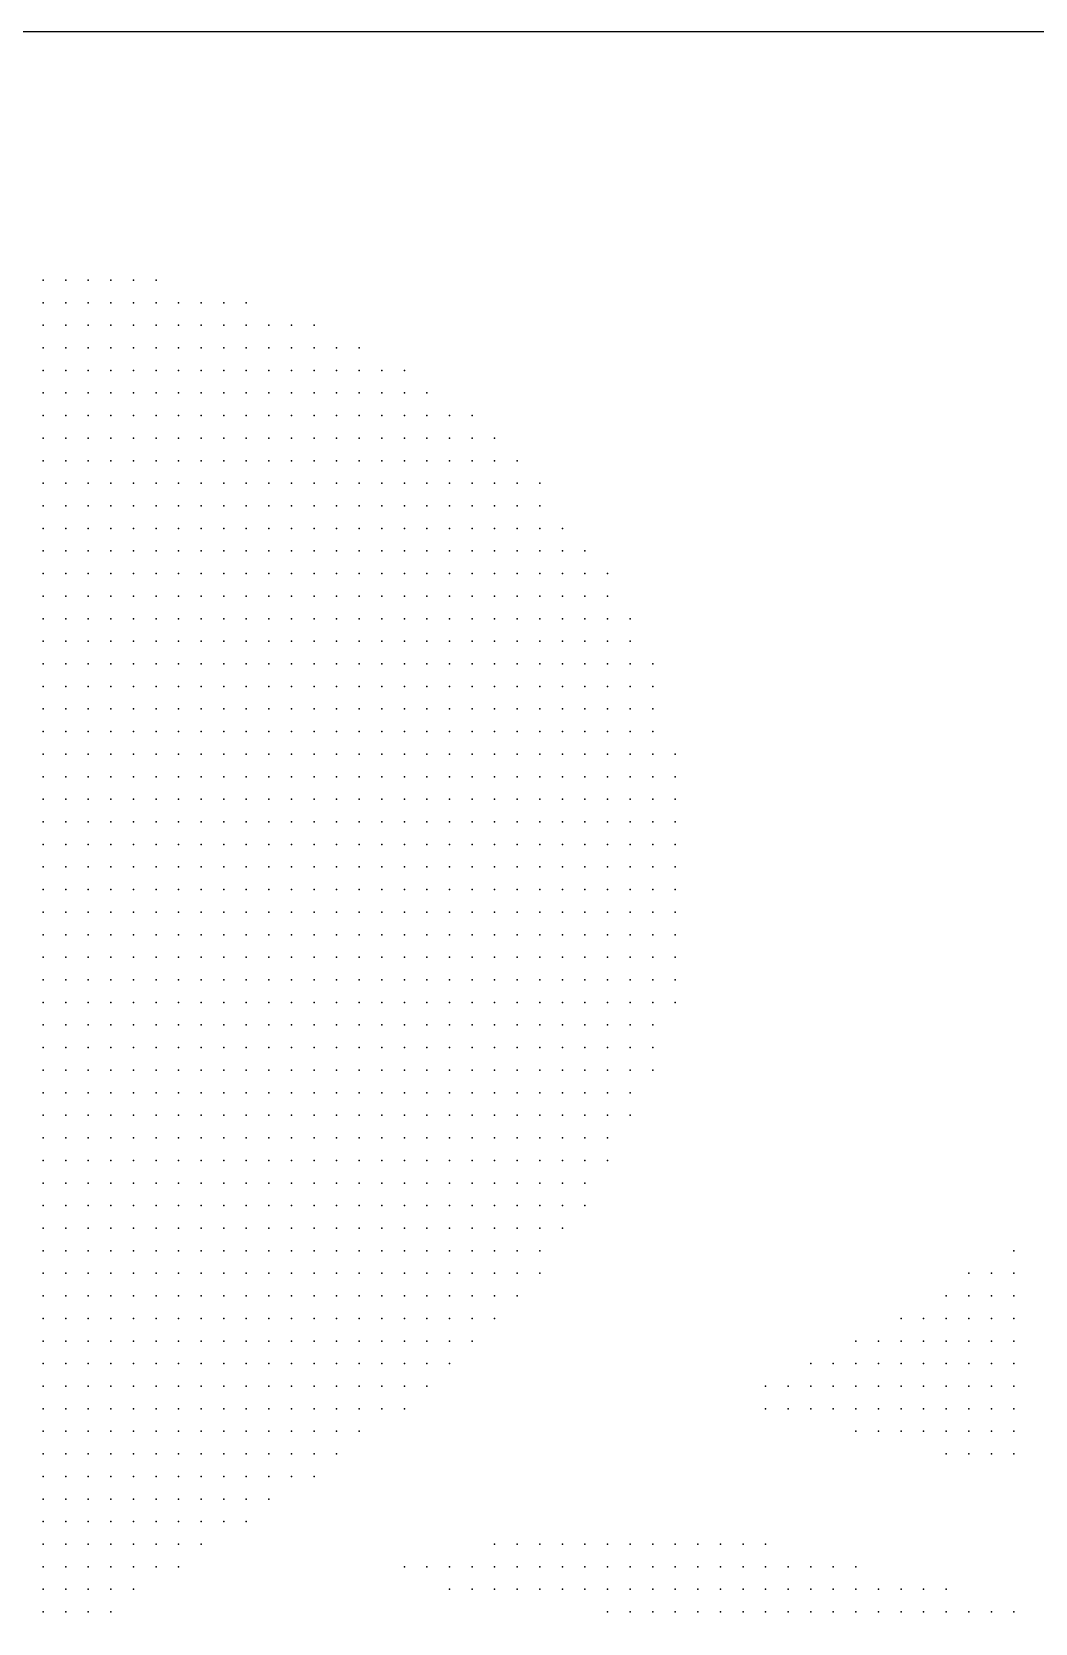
# Model space of a CAD drawing. Header units: millimetres. Extents: x 2848 to 6961, y 1568 to 7914.
# Drawn here: x 3042.8 to 3087.2, y 1649.8 to 1720.3 of the extents above; entities that cross this region are included whole.
import ezdxf

# ---------------------------------------------------------------- set-up
doc = ezdxf.new("R2010")
doc.units = ezdxf.units.MM
doc.header["$PDSIZE"] = -2

msp = doc.modelspace()

# ---------------------------------------------------------------- linework, layer by layer
msp.add_lwpolyline([(2998.282, 1580.289), (3138.282, 1580.289), (3138.282, 1720.289), (2998.282, 1720.289)], close=True)
at = {"color": 30, "true_color": 0xf0820b}
for p in [(3043.282, 1709.289), (3044.282, 1709.289), (3045.282, 1709.289), (3046.282, 1709.289), (3047.282, 1709.289), (3048.282, 1709.289), (3043.282, 1708.289), (3044.282, 1708.289), (3045.282, 1708.289), (3046.282, 1708.289), (3047.282, 1708.289), (3048.282, 1708.289), (3049.282, 1708.289), (3050.282, 1708.289), (3051.282, 1708.289), (3052.282, 1708.289), (3043.282, 1707.289), (3044.282, 1707.289), (3045.282, 1707.289), (3046.282, 1707.289), (3047.282, 1707.289), (3048.282, 1707.289), (3049.282, 1707.289), (3050.282, 1707.289), (3051.282, 1707.289), (3052.282, 1707.289), (3053.282, 1707.289), (3054.282, 1707.289), (3055.282, 1707.289), (3043.282, 1706.289), (3044.282, 1706.289), (3045.282, 1706.289), (3046.282, 1706.289), (3047.282, 1706.289), (3048.282, 1706.289), (3049.282, 1706.289), (3050.282, 1706.289), (3051.282, 1706.289), (3052.282, 1706.289), (3053.282, 1706.289), (3054.282, 1706.289), (3055.282, 1706.289), (3056.282, 1706.289), (3057.282, 1706.289), (3043.282, 1705.289), (3044.282, 1705.289), (3045.282, 1705.289), (3046.282, 1705.289), (3047.282, 1705.289), (3048.282, 1705.289), (3049.282, 1705.289), (3050.282, 1705.289), (3051.282, 1705.289), (3052.282, 1705.289), (3053.282, 1705.289), (3054.282, 1705.289), (3055.282, 1705.289), (3056.282, 1705.289), (3057.282, 1705.289), (3058.282, 1705.289), (3059.282, 1705.289), (3043.282, 1704.289), (3044.282, 1704.289), (3045.282, 1704.289), (3046.282, 1704.289), (3047.282, 1704.289), (3048.282, 1704.289), (3049.282, 1704.289), (3050.282, 1704.289), (3051.282, 1704.289), (3052.282, 1704.289), (3053.282, 1704.289), (3054.282, 1704.289), (3055.282, 1704.289), (3056.282, 1704.289), (3057.282, 1704.289), (3058.282, 1704.289), (3059.282, 1704.289), (3060.282, 1704.289), (3043.282, 1703.289), (3044.282, 1703.289), (3045.282, 1703.289), (3046.282, 1703.289), (3047.282, 1703.289), (3048.282, 1703.289), (3049.282, 1703.289), (3050.282, 1703.289), (3051.282, 1703.289), (3052.282, 1703.289), (3053.282, 1703.289), (3054.282, 1703.289), (3055.282, 1703.289), (3056.282, 1703.289), (3057.282, 1703.289), (3058.282, 1703.289), (3059.282, 1703.289), (3060.282, 1703.289), (3061.282, 1703.289), (3062.282, 1703.289), (3043.282, 1702.289), (3044.282, 1702.289), (3045.282, 1702.289), (3046.282, 1702.289), (3047.282, 1702.289), (3048.282, 1702.289), (3049.282, 1702.289), (3050.282, 1702.289), (3051.282, 1702.289), (3052.282, 1702.289), (3053.282, 1702.289), (3054.282, 1702.289), (3055.282, 1702.289), (3056.282, 1702.289), (3057.282, 1702.289), (3058.282, 1702.289), (3059.282, 1702.289), (3060.282, 1702.289), (3061.282, 1702.289), (3062.282, 1702.289), (3063.282, 1702.289), (3043.282, 1701.289), (3044.282, 1701.289), (3045.282, 1701.289), (3046.282, 1701.289), (3047.282, 1701.289), (3048.282, 1701.289), (3049.282, 1701.289), (3050.282, 1701.289), (3051.282, 1701.289), (3052.282, 1701.289), (3053.282, 1701.289), (3054.282, 1701.289), (3055.282, 1701.289), (3056.282, 1701.289), (3057.282, 1701.289), (3058.282, 1701.289), (3059.282, 1701.289), (3060.282, 1701.289), (3061.282, 1701.289), (3062.282, 1701.289), (3063.282, 1701.289), (3064.282, 1701.289), (3043.282, 1700.289), (3044.282, 1700.289), (3045.282, 1700.289), (3046.282, 1700.289), (3047.282, 1700.289), (3048.282, 1700.289), (3049.282, 1700.289), (3050.282, 1700.289), (3051.282, 1700.289), (3052.282, 1700.289), (3053.282, 1700.289), (3054.282, 1700.289), (3055.282, 1700.289), (3056.282, 1700.289), (3057.282, 1700.289), (3058.282, 1700.289), (3059.282, 1700.289), (3060.282, 1700.289), (3061.282, 1700.289), (3062.282, 1700.289), (3063.282, 1700.289), (3064.282, 1700.289), (3065.282, 1700.289), (3043.282, 1699.289), (3044.282, 1699.289), (3045.282, 1699.289), (3046.282, 1699.289), (3047.282, 1699.289), (3048.282, 1699.289), (3049.282, 1699.289), (3050.282, 1699.289), (3051.282, 1699.289), (3052.282, 1699.289), (3053.282, 1699.289), (3054.282, 1699.289), (3055.282, 1699.289), (3056.282, 1699.289), (3057.282, 1699.289), (3058.282, 1699.289), (3059.282, 1699.289), (3060.282, 1699.289), (3061.282, 1699.289), (3062.282, 1699.289), (3063.282, 1699.289), (3064.282, 1699.289), (3065.282, 1699.289), (3043.282, 1698.289), (3044.282, 1698.289), (3045.282, 1698.289), (3046.282, 1698.289), (3047.282, 1698.289), (3048.282, 1698.289), (3049.282, 1698.289), (3050.282, 1698.289), (3051.282, 1698.289), (3052.282, 1698.289), (3053.282, 1698.289), (3054.282, 1698.289), (3055.282, 1698.289), (3056.282, 1698.289), (3057.282, 1698.289), (3058.282, 1698.289), (3059.282, 1698.289), (3060.282, 1698.289), (3061.282, 1698.289), (3062.282, 1698.289), (3063.282, 1698.289), (3064.282, 1698.289), (3065.282, 1698.289), (3066.282, 1698.289), (3043.282, 1697.289), (3044.282, 1697.289), (3045.282, 1697.289), (3046.282, 1697.289), (3047.282, 1697.289), (3048.282, 1697.289), (3049.282, 1697.289), (3050.282, 1697.289), (3051.282, 1697.289), (3052.282, 1697.289), (3053.282, 1697.289), (3054.282, 1697.289), (3055.282, 1697.289), (3056.282, 1697.289), (3057.282, 1697.289), (3058.282, 1697.289), (3059.282, 1697.289), (3060.282, 1697.289), (3061.282, 1697.289), (3062.282, 1697.289), (3063.282, 1697.289), (3064.282, 1697.289), (3065.282, 1697.289), (3066.282, 1697.289), (3067.282, 1697.289), (3043.282, 1696.289), (3044.282, 1696.289), (3045.282, 1696.289), (3046.282, 1696.289), (3047.282, 1696.289), (3048.282, 1696.289), (3049.282, 1696.289), (3050.282, 1696.289), (3051.282, 1696.289), (3052.282, 1696.289), (3053.282, 1696.289), (3054.282, 1696.289), (3055.282, 1696.289), (3056.282, 1696.289), (3057.282, 1696.289), (3058.282, 1696.289), (3059.282, 1696.289), (3060.282, 1696.289), (3061.282, 1696.289), (3062.282, 1696.289), (3063.282, 1696.289), (3064.282, 1696.289), (3065.282, 1696.289), (3066.282, 1696.289), (3067.282, 1696.289), (3068.282, 1696.289), (3043.282, 1695.289), (3044.282, 1695.289), (3045.282, 1695.289), (3046.282, 1695.289), (3047.282, 1695.289), (3048.282, 1695.289), (3049.282, 1695.289), (3050.282, 1695.289), (3051.282, 1695.289), (3052.282, 1695.289), (3053.282, 1695.289), (3054.282, 1695.289), (3055.282, 1695.289), (3056.282, 1695.289), (3057.282, 1695.289), (3058.282, 1695.289), (3059.282, 1695.289), (3060.282, 1695.289), (3061.282, 1695.289), (3062.282, 1695.289), (3063.282, 1695.289), (3064.282, 1695.289), (3065.282, 1695.289), (3066.282, 1695.289), (3067.282, 1695.289), (3068.282, 1695.289), (3043.282, 1694.289), (3044.282, 1694.289), (3045.282, 1694.289), (3046.282, 1694.289), (3047.282, 1694.289), (3048.282, 1694.289), (3049.282, 1694.289), (3050.282, 1694.289), (3051.282, 1694.289), (3052.282, 1694.289), (3053.282, 1694.289), (3054.282, 1694.289), (3055.282, 1694.289), (3056.282, 1694.289), (3057.282, 1694.289), (3058.282, 1694.289), (3059.282, 1694.289), (3060.282, 1694.289), (3061.282, 1694.289), (3062.282, 1694.289), (3063.282, 1694.289), (3064.282, 1694.289), (3065.282, 1694.289), (3066.282, 1694.289), (3067.282, 1694.289), (3068.282, 1694.289), (3069.282, 1694.289), (3043.282, 1693.289), (3044.282, 1693.289), (3045.282, 1693.289), (3046.282, 1693.289), (3047.282, 1693.289), (3048.282, 1693.289), (3049.282, 1693.289), (3050.282, 1693.289), (3051.282, 1693.289), (3052.282, 1693.289), (3053.282, 1693.289), (3054.282, 1693.289), (3055.282, 1693.289), (3056.282, 1693.289), (3057.282, 1693.289), (3058.282, 1693.289), (3059.282, 1693.289), (3060.282, 1693.289), (3061.282, 1693.289), (3062.282, 1693.289), (3063.282, 1693.289), (3064.282, 1693.289), (3065.282, 1693.289), (3066.282, 1693.289), (3067.282, 1693.289), (3068.282, 1693.289), (3069.282, 1693.289), (3043.282, 1692.289), (3044.282, 1692.289), (3045.282, 1692.289), (3046.282, 1692.289), (3047.282, 1692.289), (3048.282, 1692.289), (3049.282, 1692.289), (3050.282, 1692.289), (3051.282, 1692.289), (3052.282, 1692.289), (3053.282, 1692.289), (3054.282, 1692.289), (3055.282, 1692.289), (3056.282, 1692.289), (3057.282, 1692.289), (3058.282, 1692.289), (3059.282, 1692.289), (3060.282, 1692.289), (3061.282, 1692.289), (3062.282, 1692.289), (3063.282, 1692.289), (3064.282, 1692.289), (3065.282, 1692.289), (3066.282, 1692.289), (3067.282, 1692.289), (3068.282, 1692.289), (3069.282, 1692.289), (3070.282, 1692.289), (3043.282, 1691.289), (3044.282, 1691.289), (3045.282, 1691.289), (3046.282, 1691.289), (3047.282, 1691.289), (3048.282, 1691.289), (3049.282, 1691.289), (3050.282, 1691.289), (3051.282, 1691.289), (3052.282, 1691.289), (3053.282, 1691.289), (3054.282, 1691.289), (3055.282, 1691.289), (3056.282, 1691.289), (3057.282, 1691.289), (3058.282, 1691.289), (3059.282, 1691.289), (3060.282, 1691.289), (3061.282, 1691.289), (3062.282, 1691.289), (3063.282, 1691.289), (3064.282, 1691.289), (3065.282, 1691.289), (3066.282, 1691.289), (3067.282, 1691.289), (3068.282, 1691.289), (3069.282, 1691.289), (3070.282, 1691.289), (3043.282, 1690.289), (3044.282, 1690.289), (3045.282, 1690.289), (3046.282, 1690.289), (3047.282, 1690.289), (3048.282, 1690.289), (3049.282, 1690.289), (3050.282, 1690.289), (3051.282, 1690.289), (3052.282, 1690.289), (3053.282, 1690.289), (3054.282, 1690.289), (3055.282, 1690.289), (3056.282, 1690.289), (3057.282, 1690.289), (3058.282, 1690.289), (3059.282, 1690.289), (3060.282, 1690.289), (3061.282, 1690.289), (3062.282, 1690.289), (3063.282, 1690.289), (3064.282, 1690.289), (3065.282, 1690.289), (3066.282, 1690.289), (3067.282, 1690.289), (3068.282, 1690.289), (3069.282, 1690.289), (3070.282, 1690.289), (3043.282, 1689.289), (3044.282, 1689.289), (3045.282, 1689.289), (3046.282, 1689.289), (3047.282, 1689.289), (3048.282, 1689.289), (3049.282, 1689.289), (3050.282, 1689.289), (3051.282, 1689.289), (3052.282, 1689.289), (3053.282, 1689.289), (3054.282, 1689.289), (3055.282, 1689.289), (3056.282, 1689.289), (3057.282, 1689.289), (3058.282, 1689.289), (3059.282, 1689.289), (3060.282, 1689.289), (3061.282, 1689.289), (3062.282, 1689.289), (3063.282, 1689.289), (3064.282, 1689.289), (3065.282, 1689.289), (3066.282, 1689.289), (3067.282, 1689.289), (3068.282, 1689.289), (3069.282, 1689.289), (3070.282, 1689.289), (3043.282, 1688.289), (3044.282, 1688.289), (3045.282, 1688.289), (3046.282, 1688.289), (3047.282, 1688.289), (3048.282, 1688.289), (3049.282, 1688.289), (3050.282, 1688.289), (3051.282, 1688.289), (3052.282, 1688.289), (3053.282, 1688.289), (3054.282, 1688.289), (3055.282, 1688.289), (3056.282, 1688.289), (3057.282, 1688.289), (3058.282, 1688.289), (3059.282, 1688.289), (3060.282, 1688.289), (3061.282, 1688.289), (3062.282, 1688.289), (3063.282, 1688.289), (3064.282, 1688.289), (3065.282, 1688.289), (3066.282, 1688.289), (3067.282, 1688.289), (3068.282, 1688.289), (3069.282, 1688.289), (3070.282, 1688.289), (3071.282, 1688.289), (3043.282, 1687.289), (3044.282, 1687.289), (3045.282, 1687.289), (3046.282, 1687.289), (3047.282, 1687.289), (3048.282, 1687.289), (3049.282, 1687.289), (3050.282, 1687.289), (3051.282, 1687.289), (3052.282, 1687.289), (3053.282, 1687.289), (3054.282, 1687.289), (3055.282, 1687.289), (3056.282, 1687.289), (3057.282, 1687.289), (3058.282, 1687.289), (3059.282, 1687.289), (3060.282, 1687.289), (3061.282, 1687.289), (3062.282, 1687.289), (3063.282, 1687.289), (3064.282, 1687.289), (3065.282, 1687.289), (3066.282, 1687.289), (3067.282, 1687.289), (3068.282, 1687.289), (3069.282, 1687.289), (3070.282, 1687.289), (3071.282, 1687.289), (3043.282, 1686.289), (3044.282, 1686.289), (3045.282, 1686.289), (3046.282, 1686.289), (3047.282, 1686.289), (3048.282, 1686.289), (3049.282, 1686.289), (3050.282, 1686.289), (3051.282, 1686.289), (3052.282, 1686.289), (3053.282, 1686.289), (3054.282, 1686.289), (3055.282, 1686.289), (3056.282, 1686.289), (3057.282, 1686.289), (3058.282, 1686.289), (3059.282, 1686.289), (3060.282, 1686.289), (3061.282, 1686.289), (3062.282, 1686.289), (3063.282, 1686.289), (3064.282, 1686.289), (3065.282, 1686.289), (3066.282, 1686.289), (3067.282, 1686.289), (3068.282, 1686.289), (3069.282, 1686.289), (3070.282, 1686.289), (3071.282, 1686.289), (3043.282, 1685.289), (3044.282, 1685.289), (3045.282, 1685.289), (3046.282, 1685.289), (3047.282, 1685.289), (3048.282, 1685.289), (3049.282, 1685.289), (3050.282, 1685.289), (3051.282, 1685.289), (3052.282, 1685.289), (3053.282, 1685.289), (3054.282, 1685.289), (3055.282, 1685.289), (3056.282, 1685.289), (3057.282, 1685.289), (3058.282, 1685.289), (3059.282, 1685.289), (3060.282, 1685.289), (3061.282, 1685.289), (3062.282, 1685.289), (3063.282, 1685.289), (3064.282, 1685.289), (3065.282, 1685.289), (3066.282, 1685.289), (3067.282, 1685.289), (3068.282, 1685.289), (3069.282, 1685.289), (3070.282, 1685.289), (3071.282, 1685.289), (3043.282, 1684.289), (3044.282, 1684.289), (3045.282, 1684.289), (3046.282, 1684.289), (3047.282, 1684.289), (3048.282, 1684.289), (3049.282, 1684.289), (3050.282, 1684.289), (3051.282, 1684.289), (3052.282, 1684.289), (3053.282, 1684.289), (3054.282, 1684.289), (3055.282, 1684.289), (3056.282, 1684.289), (3057.282, 1684.289), (3058.282, 1684.289), (3059.282, 1684.289), (3060.282, 1684.289), (3061.282, 1684.289), (3062.282, 1684.289), (3063.282, 1684.289), (3064.282, 1684.289), (3065.282, 1684.289), (3066.282, 1684.289), (3067.282, 1684.289), (3068.282, 1684.289), (3069.282, 1684.289), (3070.282, 1684.289), (3071.282, 1684.289), (3043.282, 1683.289), (3044.282, 1683.289), (3045.282, 1683.289), (3046.282, 1683.289), (3047.282, 1683.289), (3048.282, 1683.289), (3049.282, 1683.289), (3050.282, 1683.289), (3051.282, 1683.289), (3052.282, 1683.289), (3053.282, 1683.289), (3054.282, 1683.289), (3055.282, 1683.289), (3056.282, 1683.289), (3057.282, 1683.289), (3058.282, 1683.289), (3059.282, 1683.289), (3060.282, 1683.289), (3061.282, 1683.289), (3062.282, 1683.289), (3063.282, 1683.289), (3064.282, 1683.289), (3065.282, 1683.289), (3066.282, 1683.289), (3067.282, 1683.289), (3068.282, 1683.289), (3069.282, 1683.289), (3070.282, 1683.289), (3071.282, 1683.289), (3043.282, 1682.289), (3044.282, 1682.289), (3045.282, 1682.289), (3046.282, 1682.289), (3047.282, 1682.289), (3048.282, 1682.289), (3049.282, 1682.289), (3050.282, 1682.289), (3051.282, 1682.289), (3052.282, 1682.289), (3053.282, 1682.289), (3054.282, 1682.289), (3055.282, 1682.289), (3056.282, 1682.289), (3057.282, 1682.289), (3058.282, 1682.289), (3059.282, 1682.289), (3060.282, 1682.289), (3061.282, 1682.289), (3062.282, 1682.289), (3063.282, 1682.289), (3064.282, 1682.289), (3065.282, 1682.289), (3066.282, 1682.289), (3067.282, 1682.289), (3068.282, 1682.289), (3069.282, 1682.289), (3070.282, 1682.289), (3071.282, 1682.289), (3043.282, 1681.289), (3044.282, 1681.289), (3045.282, 1681.289), (3046.282, 1681.289), (3047.282, 1681.289), (3048.282, 1681.289), (3049.282, 1681.289), (3050.282, 1681.289), (3051.282, 1681.289), (3052.282, 1681.289), (3053.282, 1681.289), (3054.282, 1681.289), (3055.282, 1681.289), (3056.282, 1681.289), (3057.282, 1681.289), (3058.282, 1681.289), (3059.282, 1681.289), (3060.282, 1681.289), (3061.282, 1681.289), (3062.282, 1681.289), (3063.282, 1681.289), (3064.282, 1681.289), (3065.282, 1681.289), (3066.282, 1681.289), (3067.282, 1681.289), (3068.282, 1681.289), (3069.282, 1681.289), (3070.282, 1681.289), (3071.282, 1681.289), (3043.282, 1680.289), (3044.282, 1680.289), (3045.282, 1680.289), (3046.282, 1680.289), (3047.282, 1680.289), (3048.282, 1680.289), (3049.282, 1680.289), (3050.282, 1680.289), (3051.282, 1680.289), (3052.282, 1680.289), (3053.282, 1680.289), (3054.282, 1680.289), (3055.282, 1680.289), (3056.282, 1680.289), (3057.282, 1680.289), (3058.282, 1680.289), (3059.282, 1680.289), (3060.282, 1680.289), (3061.282, 1680.289), (3062.282, 1680.289), (3063.282, 1680.289), (3064.282, 1680.289), (3065.282, 1680.289), (3066.282, 1680.289), (3067.282, 1680.289), (3068.282, 1680.289), (3069.282, 1680.289), (3070.282, 1680.289), (3071.282, 1680.289), (3043.282, 1679.289), (3044.282, 1679.289), (3045.282, 1679.289), (3046.282, 1679.289), (3047.282, 1679.289), (3048.282, 1679.289), (3049.282, 1679.289), (3050.282, 1679.289), (3051.282, 1679.289), (3052.282, 1679.289), (3053.282, 1679.289), (3054.282, 1679.289), (3055.282, 1679.289), (3056.282, 1679.289), (3057.282, 1679.289), (3058.282, 1679.289), (3059.282, 1679.289), (3060.282, 1679.289), (3061.282, 1679.289), (3062.282, 1679.289), (3063.282, 1679.289), (3064.282, 1679.289), (3065.282, 1679.289), (3066.282, 1679.289), (3067.282, 1679.289), (3068.282, 1679.289), (3069.282, 1679.289), (3070.282, 1679.289), (3071.282, 1679.289), (3043.282, 1678.289), (3044.282, 1678.289), (3045.282, 1678.289), (3046.282, 1678.289), (3047.282, 1678.289), (3048.282, 1678.289), (3049.282, 1678.289), (3050.282, 1678.289), (3051.282, 1678.289), (3052.282, 1678.289), (3053.282, 1678.289), (3054.282, 1678.289), (3055.282, 1678.289), (3056.282, 1678.289), (3057.282, 1678.289), (3058.282, 1678.289), (3059.282, 1678.289), (3060.282, 1678.289), (3061.282, 1678.289), (3062.282, 1678.289), (3063.282, 1678.289), (3064.282, 1678.289), (3065.282, 1678.289), (3066.282, 1678.289), (3067.282, 1678.289), (3068.282, 1678.289), (3069.282, 1678.289), (3070.282, 1678.289), (3071.282, 1678.289), (3043.282, 1677.289), (3044.282, 1677.289), (3045.282, 1677.289), (3046.282, 1677.289), (3047.282, 1677.289), (3048.282, 1677.289), (3049.282, 1677.289), (3050.282, 1677.289), (3051.282, 1677.289), (3052.282, 1677.289), (3053.282, 1677.289), (3054.282, 1677.289), (3055.282, 1677.289), (3056.282, 1677.289), (3057.282, 1677.289), (3058.282, 1677.289), (3059.282, 1677.289), (3060.282, 1677.289), (3061.282, 1677.289), (3062.282, 1677.289), (3063.282, 1677.289), (3064.282, 1677.289), (3065.282, 1677.289), (3066.282, 1677.289), (3067.282, 1677.289), (3068.282, 1677.289), (3069.282, 1677.289), (3070.282, 1677.289), (3071.282, 1677.289), (3043.282, 1676.289), (3044.282, 1676.289), (3045.282, 1676.289), (3046.282, 1676.289), (3047.282, 1676.289), (3048.282, 1676.289), (3049.282, 1676.289), (3050.282, 1676.289), (3051.282, 1676.289), (3052.282, 1676.289), (3053.282, 1676.289), (3054.282, 1676.289), (3055.282, 1676.289), (3056.282, 1676.289), (3057.282, 1676.289), (3058.282, 1676.289), (3059.282, 1676.289), (3060.282, 1676.289), (3061.282, 1676.289), (3062.282, 1676.289), (3063.282, 1676.289), (3064.282, 1676.289), (3065.282, 1676.289), (3066.282, 1676.289), (3067.282, 1676.289), (3068.282, 1676.289), (3069.282, 1676.289), (3070.282, 1676.289), (3043.282, 1675.289), (3044.282, 1675.289), (3045.282, 1675.289), (3046.282, 1675.289), (3047.282, 1675.289), (3048.282, 1675.289), (3049.282, 1675.289), (3050.282, 1675.289), (3051.282, 1675.289), (3052.282, 1675.289), (3053.282, 1675.289), (3054.282, 1675.289), (3055.282, 1675.289), (3056.282, 1675.289), (3057.282, 1675.289), (3058.282, 1675.289), (3059.282, 1675.289), (3060.282, 1675.289), (3061.282, 1675.289), (3062.282, 1675.289), (3063.282, 1675.289), (3064.282, 1675.289), (3065.282, 1675.289), (3066.282, 1675.289), (3067.282, 1675.289), (3068.282, 1675.289), (3069.282, 1675.289), (3070.282, 1675.289), (3043.282, 1674.289), (3044.282, 1674.289), (3045.282, 1674.289), (3046.282, 1674.289), (3047.282, 1674.289), (3048.282, 1674.289), (3049.282, 1674.289), (3050.282, 1674.289), (3051.282, 1674.289), (3052.282, 1674.289), (3053.282, 1674.289), (3054.282, 1674.289), (3055.282, 1674.289), (3056.282, 1674.289), (3057.282, 1674.289), (3058.282, 1674.289), (3059.282, 1674.289), (3060.282, 1674.289), (3061.282, 1674.289), (3062.282, 1674.289), (3063.282, 1674.289), (3064.282, 1674.289), (3065.282, 1674.289), (3066.282, 1674.289), (3067.282, 1674.289), (3068.282, 1674.289), (3069.282, 1674.289), (3070.282, 1674.289), (3043.282, 1673.289), (3044.282, 1673.289), (3045.282, 1673.289), (3046.282, 1673.289), (3047.282, 1673.289), (3048.282, 1673.289), (3049.282, 1673.289), (3050.282, 1673.289), (3051.282, 1673.289), (3052.282, 1673.289), (3053.282, 1673.289), (3054.282, 1673.289), (3055.282, 1673.289), (3056.282, 1673.289), (3057.282, 1673.289), (3058.282, 1673.289), (3059.282, 1673.289), (3060.282, 1673.289), (3061.282, 1673.289), (3062.282, 1673.289), (3063.282, 1673.289), (3064.282, 1673.289), (3065.282, 1673.289), (3066.282, 1673.289), (3067.282, 1673.289), (3068.282, 1673.289), (3069.282, 1673.289), (3043.282, 1672.289), (3044.282, 1672.289), (3045.282, 1672.289), (3046.282, 1672.289), (3047.282, 1672.289), (3048.282, 1672.289), (3049.282, 1672.289), (3050.282, 1672.289), (3051.282, 1672.289), (3052.282, 1672.289), (3053.282, 1672.289), (3054.282, 1672.289), (3055.282, 1672.289), (3056.282, 1672.289), (3057.282, 1672.289), (3058.282, 1672.289), (3059.282, 1672.289), (3060.282, 1672.289), (3061.282, 1672.289), (3062.282, 1672.289), (3063.282, 1672.289), (3064.282, 1672.289), (3065.282, 1672.289), (3066.282, 1672.289), (3067.282, 1672.289), (3068.282, 1672.289), (3069.282, 1672.289), (3043.282, 1671.289), (3044.282, 1671.289), (3045.282, 1671.289), (3046.282, 1671.289), (3047.282, 1671.289), (3048.282, 1671.289), (3049.282, 1671.289), (3050.282, 1671.289), (3051.282, 1671.289), (3052.282, 1671.289), (3053.282, 1671.289), (3054.282, 1671.289), (3055.282, 1671.289), (3056.282, 1671.289), (3057.282, 1671.289), (3058.282, 1671.289), (3059.282, 1671.289), (3060.282, 1671.289), (3061.282, 1671.289), (3062.282, 1671.289), (3063.282, 1671.289), (3064.282, 1671.289), (3065.282, 1671.289), (3066.282, 1671.289), (3067.282, 1671.289), (3068.282, 1671.289), (3043.282, 1670.289), (3044.282, 1670.289), (3045.282, 1670.289), (3046.282, 1670.289), (3047.282, 1670.289), (3048.282, 1670.289), (3049.282, 1670.289), (3050.282, 1670.289), (3051.282, 1670.289), (3052.282, 1670.289), (3053.282, 1670.289), (3054.282, 1670.289), (3055.282, 1670.289), (3056.282, 1670.289), (3057.282, 1670.289), (3058.282, 1670.289), (3059.282, 1670.289), (3060.282, 1670.289), (3061.282, 1670.289), (3062.282, 1670.289), (3063.282, 1670.289), (3064.282, 1670.289), (3065.282, 1670.289), (3066.282, 1670.289), (3067.282, 1670.289), (3068.282, 1670.289), (3043.282, 1669.289), (3044.282, 1669.289), (3045.282, 1669.289), (3046.282, 1669.289), (3047.282, 1669.289), (3048.282, 1669.289), (3049.282, 1669.289), (3050.282, 1669.289), (3051.282, 1669.289), (3052.282, 1669.289), (3053.282, 1669.289), (3054.282, 1669.289), (3055.282, 1669.289), (3056.282, 1669.289), (3057.282, 1669.289), (3058.282, 1669.289), (3059.282, 1669.289), (3060.282, 1669.289), (3061.282, 1669.289), (3062.282, 1669.289), (3063.282, 1669.289), (3064.282, 1669.289), (3065.282, 1669.289), (3066.282, 1669.289), (3067.282, 1669.289), (3043.282, 1668.289), (3044.282, 1668.289), (3045.282, 1668.289), (3046.282, 1668.289), (3047.282, 1668.289), (3048.282, 1668.289), (3049.282, 1668.289), (3050.282, 1668.289), (3051.282, 1668.289), (3052.282, 1668.289), (3053.282, 1668.289), (3054.282, 1668.289), (3055.282, 1668.289), (3056.282, 1668.289), (3057.282, 1668.289), (3058.282, 1668.289), (3059.282, 1668.289), (3060.282, 1668.289), (3061.282, 1668.289), (3062.282, 1668.289), (3063.282, 1668.289), (3064.282, 1668.289), (3065.282, 1668.289), (3066.282, 1668.289), (3067.282, 1668.289), (3043.282, 1667.289), (3044.282, 1667.289), (3045.282, 1667.289), (3046.282, 1667.289), (3047.282, 1667.289), (3048.282, 1667.289), (3049.282, 1667.289), (3050.282, 1667.289), (3051.282, 1667.289), (3052.282, 1667.289), (3053.282, 1667.289), (3054.282, 1667.289), (3055.282, 1667.289), (3056.282, 1667.289), (3057.282, 1667.289), (3058.282, 1667.289), (3059.282, 1667.289), (3060.282, 1667.289), (3061.282, 1667.289), (3062.282, 1667.289), (3063.282, 1667.289), (3064.282, 1667.289), (3065.282, 1667.289), (3066.282, 1667.289), (3043.282, 1666.289), (3044.282, 1666.289), (3045.282, 1666.289), (3046.282, 1666.289), (3047.282, 1666.289), (3048.282, 1666.289), (3049.282, 1666.289), (3050.282, 1666.289), (3051.282, 1666.289), (3052.282, 1666.289), (3053.282, 1666.289), (3054.282, 1666.289), (3055.282, 1666.289), (3056.282, 1666.289), (3057.282, 1666.289), (3058.282, 1666.289), (3059.282, 1666.289), (3060.282, 1666.289), (3061.282, 1666.289), (3062.282, 1666.289), (3063.282, 1666.289), (3064.282, 1666.289), (3065.282, 1666.289), (3086.282, 1666.289), (3043.282, 1665.289), (3044.282, 1665.289), (3045.282, 1665.289), (3046.282, 1665.289), (3047.282, 1665.289), (3048.282, 1665.289), (3049.282, 1665.289), (3050.282, 1665.289), (3051.282, 1665.289), (3052.282, 1665.289), (3053.282, 1665.289), (3054.282, 1665.289), (3055.282, 1665.289), (3056.282, 1665.289), (3057.282, 1665.289), (3058.282, 1665.289), (3059.282, 1665.289), (3060.282, 1665.289), (3061.282, 1665.289), (3062.282, 1665.289), (3063.282, 1665.289), (3064.282, 1665.289), (3065.282, 1665.289), (3084.282, 1665.289), (3085.282, 1665.289), (3086.282, 1665.289), (3043.282, 1664.289), (3044.282, 1664.289), (3045.282, 1664.289), (3046.282, 1664.289), (3047.282, 1664.289), (3048.282, 1664.289), (3049.282, 1664.289), (3050.282, 1664.289), (3051.282, 1664.289), (3052.282, 1664.289), (3053.282, 1664.289), (3054.282, 1664.289), (3055.282, 1664.289), (3056.282, 1664.289), (3057.282, 1664.289), (3058.282, 1664.289), (3059.282, 1664.289), (3060.282, 1664.289), (3061.282, 1664.289), (3062.282, 1664.289), (3063.282, 1664.289), (3064.282, 1664.289), (3083.282, 1664.289), (3084.282, 1664.289), (3085.282, 1664.289), (3086.282, 1664.289), (3043.282, 1663.289), (3044.282, 1663.289), (3045.282, 1663.289), (3046.282, 1663.289), (3047.282, 1663.289), (3048.282, 1663.289), (3049.282, 1663.289), (3050.282, 1663.289), (3051.282, 1663.289), (3052.282, 1663.289), (3053.282, 1663.289), (3054.282, 1663.289), (3055.282, 1663.289), (3056.282, 1663.289), (3057.282, 1663.289), (3058.282, 1663.289), (3059.282, 1663.289), (3060.282, 1663.289), (3061.282, 1663.289), (3062.282, 1663.289), (3063.282, 1663.289), (3081.282, 1663.289), (3082.282, 1663.289), (3083.282, 1663.289), (3084.282, 1663.289), (3085.282, 1663.289), (3086.282, 1663.289), (3043.282, 1662.289), (3044.282, 1662.289), (3045.282, 1662.289), (3046.282, 1662.289), (3047.282, 1662.289), (3048.282, 1662.289), (3049.282, 1662.289), (3050.282, 1662.289), (3051.282, 1662.289), (3052.282, 1662.289), (3053.282, 1662.289), (3054.282, 1662.289), (3055.282, 1662.289), (3056.282, 1662.289), (3057.282, 1662.289), (3058.282, 1662.289), (3059.282, 1662.289), (3060.282, 1662.289), (3061.282, 1662.289), (3062.282, 1662.289), (3079.282, 1662.289), (3080.282, 1662.289), (3081.282, 1662.289), (3082.282, 1662.289), (3083.282, 1662.289), (3084.282, 1662.289), (3085.282, 1662.289), (3086.282, 1662.289), (3043.282, 1661.289), (3044.282, 1661.289), (3045.282, 1661.289), (3046.282, 1661.289), (3047.282, 1661.289), (3048.282, 1661.289), (3049.282, 1661.289), (3050.282, 1661.289), (3051.282, 1661.289), (3052.282, 1661.289), (3053.282, 1661.289), (3054.282, 1661.289), (3055.282, 1661.289), (3056.282, 1661.289), (3057.282, 1661.289), (3058.282, 1661.289), (3059.282, 1661.289), (3060.282, 1661.289), (3061.282, 1661.289), (3077.282, 1661.289), (3078.282, 1661.289), (3079.282, 1661.289), (3080.282, 1661.289), (3081.282, 1661.289), (3082.282, 1661.289), (3083.282, 1661.289), (3084.282, 1661.289), (3085.282, 1661.289), (3086.282, 1661.289), (3043.282, 1660.289), (3044.282, 1660.289), (3045.282, 1660.289), (3046.282, 1660.289), (3047.282, 1660.289), (3048.282, 1660.289), (3049.282, 1660.289), (3050.282, 1660.289), (3051.282, 1660.289), (3052.282, 1660.289), (3053.282, 1660.289), (3054.282, 1660.289), (3055.282, 1660.289), (3056.282, 1660.289), (3057.282, 1660.289), (3058.282, 1660.289), (3059.282, 1660.289), (3060.282, 1660.289), (3075.282, 1660.289), (3076.282, 1660.289), (3077.282, 1660.289), (3078.282, 1660.289), (3079.282, 1660.289), (3080.282, 1660.289), (3081.282, 1660.289), (3082.282, 1660.289), (3083.282, 1660.289), (3084.282, 1660.289), (3085.282, 1660.289), (3086.282, 1660.289), (3043.282, 1659.289), (3044.282, 1659.289), (3045.282, 1659.289), (3046.282, 1659.289), (3047.282, 1659.289), (3048.282, 1659.289), (3049.282, 1659.289), (3050.282, 1659.289), (3051.282, 1659.289), (3052.282, 1659.289), (3053.282, 1659.289), (3054.282, 1659.289), (3055.282, 1659.289), (3056.282, 1659.289), (3057.282, 1659.289), (3058.282, 1659.289), (3059.282, 1659.289), (3075.282, 1659.289), (3076.282, 1659.289), (3077.282, 1659.289), (3078.282, 1659.289), (3079.282, 1659.289), (3080.282, 1659.289), (3081.282, 1659.289), (3082.282, 1659.289), (3083.282, 1659.289), (3084.282, 1659.289), (3085.282, 1659.289), (3086.282, 1659.289), (3043.282, 1658.289), (3044.282, 1658.289), (3045.282, 1658.289), (3046.282, 1658.289), (3047.282, 1658.289), (3048.282, 1658.289), (3049.282, 1658.289), (3050.282, 1658.289), (3051.282, 1658.289), (3052.282, 1658.289), (3053.282, 1658.289), (3054.282, 1658.289), (3055.282, 1658.289), (3056.282, 1658.289), (3057.282, 1658.289), (3079.282, 1658.289), (3080.282, 1658.289), (3081.282, 1658.289), (3082.282, 1658.289), (3083.282, 1658.289), (3084.282, 1658.289), (3085.282, 1658.289), (3086.282, 1658.289), (3043.282, 1657.289), (3044.282, 1657.289), (3045.282, 1657.289), (3046.282, 1657.289), (3047.282, 1657.289), (3048.282, 1657.289), (3049.282, 1657.289), (3050.282, 1657.289), (3051.282, 1657.289), (3052.282, 1657.289), (3053.282, 1657.289), (3054.282, 1657.289), (3055.282, 1657.289), (3056.282, 1657.289), (3083.282, 1657.289), (3084.282, 1657.289), (3085.282, 1657.289), (3086.282, 1657.289), (3043.282, 1656.289), (3044.282, 1656.289), (3045.282, 1656.289), (3046.282, 1656.289), (3047.282, 1656.289), (3048.282, 1656.289), (3049.282, 1656.289), (3050.282, 1656.289), (3051.282, 1656.289), (3052.282, 1656.289), (3053.282, 1656.289), (3054.282, 1656.289), (3055.282, 1656.289), (3043.282, 1655.289), (3044.282, 1655.289), (3045.282, 1655.289), (3046.282, 1655.289), (3047.282, 1655.289), (3048.282, 1655.289), (3049.282, 1655.289), (3050.282, 1655.289), (3051.282, 1655.289), (3052.282, 1655.289), (3053.282, 1655.289), (3043.282, 1654.289), (3044.282, 1654.289), (3045.282, 1654.289), (3046.282, 1654.289), (3047.282, 1654.289), (3048.282, 1654.289), (3049.282, 1654.289), (3050.282, 1654.289), (3051.282, 1654.289), (3052.282, 1654.289), (3043.282, 1653.289), (3044.282, 1653.289), (3045.282, 1653.289), (3046.282, 1653.289), (3047.282, 1653.289), (3048.282, 1653.289), (3049.282, 1653.289), (3050.282, 1653.289), (3063.282, 1653.289), (3064.282, 1653.289), (3065.282, 1653.289), (3066.282, 1653.289), (3067.282, 1653.289), (3068.282, 1653.289), (3069.282, 1653.289), (3070.282, 1653.289), (3071.282, 1653.289), (3072.282, 1653.289), (3073.282, 1653.289), (3074.282, 1653.289), (3075.282, 1653.289), (3043.282, 1652.289), (3044.282, 1652.289), (3045.282, 1652.289), (3046.282, 1652.289), (3047.282, 1652.289), (3048.282, 1652.289), (3049.282, 1652.289), (3059.282, 1652.289), (3060.282, 1652.289), (3061.282, 1652.289), (3062.282, 1652.289), (3063.282, 1652.289), (3064.282, 1652.289), (3065.282, 1652.289), (3066.282, 1652.289), (3067.282, 1652.289), (3068.282, 1652.289), (3069.282, 1652.289), (3070.282, 1652.289), (3071.282, 1652.289), (3072.282, 1652.289), (3073.282, 1652.289), (3074.282, 1652.289), (3075.282, 1652.289), (3076.282, 1652.289), (3077.282, 1652.289), (3078.282, 1652.289), (3079.282, 1652.289), (3043.282, 1651.289), (3044.282, 1651.289), (3045.282, 1651.289), (3046.282, 1651.289), (3047.282, 1651.289), (3061.282, 1651.289), (3062.282, 1651.289), (3063.282, 1651.289), (3064.282, 1651.289), (3065.282, 1651.289), (3066.282, 1651.289), (3067.282, 1651.289), (3068.282, 1651.289), (3069.282, 1651.289), (3070.282, 1651.289), (3071.282, 1651.289), (3072.282, 1651.289), (3073.282, 1651.289), (3074.282, 1651.289), (3075.282, 1651.289), (3076.282, 1651.289), (3077.282, 1651.289), (3078.282, 1651.289), (3079.282, 1651.289), (3080.282, 1651.289), (3081.282, 1651.289), (3082.282, 1651.289), (3083.282, 1651.289), (3043.282, 1650.289), (3044.282, 1650.289), (3045.282, 1650.289), (3046.282, 1650.289), (3068.282, 1650.289), (3069.282, 1650.289), (3070.282, 1650.289), (3071.282, 1650.289), (3072.282, 1650.289), (3073.282, 1650.289), (3074.282, 1650.289), (3075.282, 1650.289), (3076.282, 1650.289), (3077.282, 1650.289), (3078.282, 1650.289), (3079.282, 1650.289), (3080.282, 1650.289), (3081.282, 1650.289), (3082.282, 1650.289), (3083.282, 1650.289), (3084.282, 1650.289), (3085.282, 1650.289), (3086.282, 1650.289)]:
    msp.add_point(p, dxfattribs=at)

doc.saveas('drawing.dxf')
